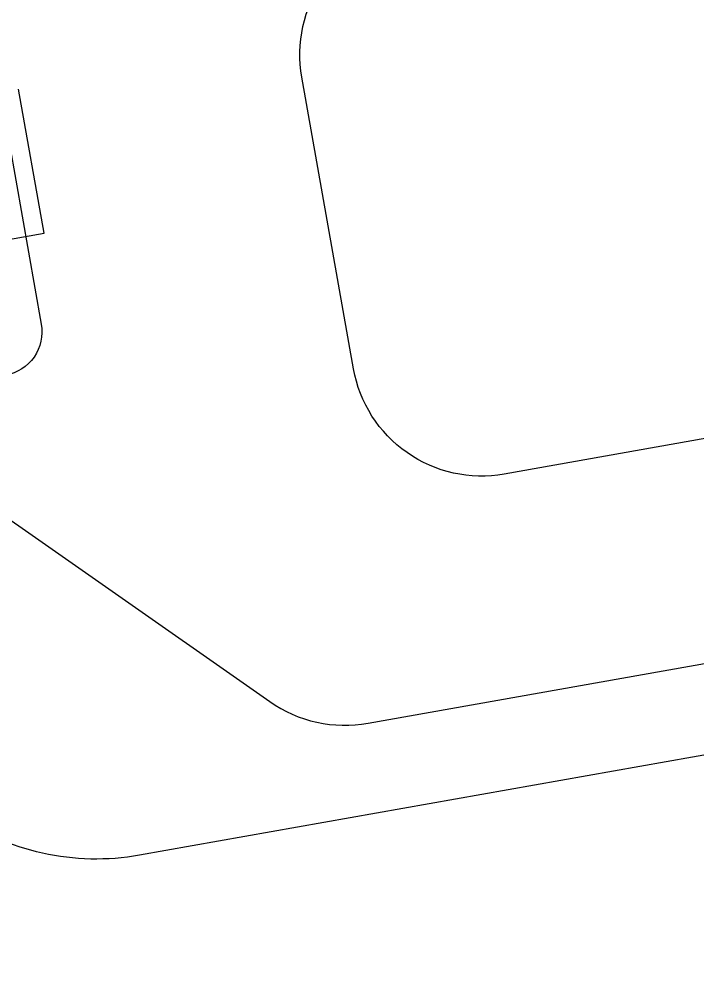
# Model space of a CAD drawing. Header units: millimetres. Extents: x -8428662 to 9409114, y 0 to 249028.
# Drawn here: x -196582.05 to -196579.226, y 105907.384 to 105911.398 of the extents above; entities that cross this region are included whole.
import ezdxf
from ezdxf import colors
from ezdxf.entities.mleader import LeaderData, LeaderLine
from ezdxf.math import Vec2, Vec3

# ---------------------------------------------------------------- set-up
doc = ezdxf.new("R2010")
doc.units = ezdxf.units.MM
doc.header["$MEASUREMENT"] = 0
doc.layers.get('0').update_dxf_attribs({"color": 250, "lineweight": 9})
for name, color, linetype, lineweight in [('_АР ТЕКСТ', 250, 'Continuous', 25), ('АР_Отметки', 250, 'Continuous', 15), ('АР_Размеры', 175, 'Continuous', 9), ('АР_Сущ Несущая стена', 216, 'Continuous', 30)]:
    doc.layers.add(name, color=color, linetype=linetype, lineweight=lineweight)
doc.styles.add('ISOCPEUR', font='isocpeur.ttf', dxfattribs={"width": 0.7})

# ---------------------------------------------------------------- blocks, each defined once
blk = doc.blocks.new('_DotSmall')
at = {"color": 0, "linetype": 'ByBlock', "const_width": 0.5}
blk.add_lwpolyline([(-0.0625, 0, 1), (0.0625, 0, 1)], format="xyb", close=True, dxfattribs=at)

msp = doc.modelspace()

# ---------------------------------------------------------------- linework, layer by layer
at = {"layer": 'АР_Размеры', "color": 5, "lineweight": 0, "ltscale": 100, "transparency": 33554687}
for points in [[(-196536.1531, 105919.7371), (-196575.7752, 105912.7146), (-196576.1703, 105912.1492), (-196576.0639, 105911.549), (-196575.1035, 105911.7192), (-196574.6992, 105909.4383, -0.414362), (-196574.9462, 105909.0849), (-196581.549, 105907.9147, -0.414326), (-196582.7504, 105908.7543)], [(-196536.1531, 105919.7371), (-196575.7752, 105912.7146), (-196576.1703, 105912.1492), (-196576.0639, 105911.549), (-196575.1035, 105911.7192), (-196574.6992, 105909.4383, -0.414362), (-196574.9462, 105909.0849), (-196581.549, 105907.9147, -0.414326), (-196582.7504, 105908.7543)], [(-196536.1531, 105919.7371), (-196575.7752, 105912.7146), (-196576.1703, 105912.1492), (-196576.0639, 105911.549), (-196575.1035, 105911.7192), (-196574.6992, 105909.4383, -0.414362), (-196574.9462, 105909.0849), (-196581.549, 105907.9147, -0.414326), (-196582.7504, 105908.7543)], [(-196536.1531, 105919.7371), (-196575.7752, 105912.7146), (-196576.1703, 105912.1492), (-196576.0639, 105911.549), (-196575.1035, 105911.7192), (-196574.6992, 105909.4383, -0.414362), (-196574.9462, 105909.0849), (-196581.549, 105907.9147, -0.414326), (-196582.7504, 105908.7543)], [(-196536.1531, 105919.7371), (-196575.7752, 105912.7146), (-196576.1703, 105912.1492), (-196576.0639, 105911.549), (-196575.1035, 105911.7192), (-196574.6992, 105909.4383, -0.414362), (-196574.9462, 105909.0849), (-196581.549, 105907.9147, -0.414326), (-196582.7504, 105908.7543)], [(-196536.1531, 105919.7371), (-196575.7752, 105912.7146), (-196576.1703, 105912.1492), (-196576.0639, 105911.549), (-196575.1035, 105911.7192), (-196574.6992, 105909.4383, -0.414362), (-196574.9462, 105909.0849), (-196581.549, 105907.9147, -0.414326), (-196582.7504, 105908.7543)], [(-196536.1531, 105919.7371), (-196575.7752, 105912.7146), (-196576.1703, 105912.1492), (-196576.0639, 105911.549), (-196575.1035, 105911.7192), (-196574.6992, 105909.4383, -0.414362), (-196574.9462, 105909.0849), (-196581.549, 105907.9147, -0.414326), (-196582.7504, 105908.7543)], [(-196536.1531, 105919.7371), (-196575.7752, 105912.7146), (-196576.1703, 105912.1492), (-196576.0639, 105911.549), (-196575.1035, 105911.7192), (-196574.6992, 105909.4383, -0.414362), (-196574.9462, 105909.0849), (-196581.549, 105907.9147, -0.414326), (-196582.7504, 105908.7543)], [(-196536.1531, 105919.7371), (-196575.7752, 105912.7146), (-196576.1703, 105912.1492), (-196576.0639, 105911.549), (-196575.1035, 105911.7192), (-196574.6992, 105909.4383, -0.414362), (-196574.9462, 105909.0849), (-196581.549, 105907.9147, -0.414326), (-196582.7504, 105908.7543)], [(-196536.1531, 105919.7371), (-196575.7752, 105912.7146), (-196576.1703, 105912.1492), (-196576.0639, 105911.549), (-196575.1035, 105911.7192), (-196574.6992, 105909.4383, -0.414362), (-196574.9462, 105909.0849), (-196581.549, 105907.9147, -0.414326), (-196582.7504, 105908.7543)], [(-196536.1531, 105919.7371), (-196575.7752, 105912.7146), (-196576.1703, 105912.1492), (-196576.0639, 105911.549), (-196575.1035, 105911.7192), (-196574.6992, 105909.4383, -0.414362), (-196574.9462, 105909.0849), (-196581.549, 105907.9147, -0.414326), (-196582.7504, 105908.7543)], [(-196536.1531, 105919.7371), (-196575.7752, 105912.7146), (-196576.1703, 105912.1492), (-196576.0639, 105911.549), (-196575.1035, 105911.7192), (-196574.6992, 105909.4383, -0.414362), (-196574.9462, 105909.0849), (-196581.549, 105907.9147, -0.414326), (-196582.7504, 105908.7543)], [(-196536.1531, 105919.7371), (-196575.7752, 105912.7146), (-196576.1703, 105912.1492), (-196576.0639, 105911.549), (-196575.1035, 105911.7192), (-196574.6992, 105909.4383, -0.414362), (-196574.9462, 105909.0849), (-196581.549, 105907.9147, -0.414326), (-196582.7504, 105908.7543)], [(-196536.1531, 105919.7371), (-196575.7752, 105912.7146), (-196576.1703, 105912.1492), (-196576.0639, 105911.549), (-196575.1035, 105911.7192), (-196574.6992, 105909.4383, -0.414362), (-196574.9462, 105909.0849), (-196581.549, 105907.9147, -0.414326), (-196582.7504, 105908.7543)], [(-196536.1531, 105919.7371), (-196575.7752, 105912.7146), (-196576.1703, 105912.1492), (-196576.0639, 105911.549), (-196575.1035, 105911.7192), (-196574.6992, 105909.4383, -0.414362), (-196574.9462, 105909.0849), (-196581.549, 105907.9147, -0.414326), (-196582.7504, 105908.7543)], [(-196536.1531, 105919.7371), (-196575.7752, 105912.7146), (-196576.1703, 105912.1492), (-196576.0639, 105911.549), (-196575.1035, 105911.7192), (-196574.6992, 105909.4383, -0.414362), (-196574.9462, 105909.0849), (-196581.549, 105907.9147, -0.414326), (-196582.7504, 105908.7543)], [(-196536.1531, 105919.7371), (-196575.7752, 105912.7146), (-196576.1703, 105912.1492), (-196576.0639, 105911.549), (-196575.1035, 105911.7192), (-196574.6992, 105909.4383, -0.414362), (-196574.9462, 105909.0849), (-196581.549, 105907.9147, -0.414326), (-196582.7504, 105908.7543)], [(-196536.1531, 105919.7371), (-196575.7752, 105912.7146), (-196576.1703, 105912.1492), (-196576.0639, 105911.549), (-196575.1035, 105911.7192), (-196574.6992, 105909.4383, -0.414362), (-196574.9462, 105909.0849), (-196581.549, 105907.9147, -0.414326), (-196582.7504, 105908.7543)], [(-196536.1531, 105919.7371), (-196575.7752, 105912.7146), (-196576.1703, 105912.1492), (-196576.0639, 105911.549), (-196575.1035, 105911.7192), (-196574.6992, 105909.4383, -0.414362), (-196574.9462, 105909.0849), (-196581.549, 105907.9147, -0.414326), (-196582.7504, 105908.7543)], [(-196536.1531, 105919.7371), (-196575.7752, 105912.7146), (-196576.1703, 105912.1492), (-196576.0639, 105911.549), (-196575.1035, 105911.7192), (-196574.6992, 105909.4383, -0.414362), (-196574.9462, 105909.0849), (-196581.549, 105907.9147, -0.414326), (-196582.7504, 105908.7543)], [(-196536.1531, 105919.7371), (-196575.7752, 105912.7146), (-196576.1703, 105912.1492), (-196576.0639, 105911.549), (-196575.1035, 105911.7192), (-196574.6992, 105909.4383, -0.414362), (-196574.9462, 105909.0849), (-196581.549, 105907.9147, -0.414326), (-196582.7504, 105908.7543)], [(-196536.1531, 105919.7371), (-196575.7752, 105912.7146), (-196576.1703, 105912.1492), (-196576.0639, 105911.549), (-196575.1035, 105911.7192), (-196574.6992, 105909.4383, -0.414362), (-196574.9462, 105909.0849), (-196581.549, 105907.9147, -0.414326), (-196582.7504, 105908.7543)], [(-196536.1531, 105919.7371), (-196575.7752, 105912.7146), (-196576.1703, 105912.1492), (-196576.0639, 105911.549), (-196575.1035, 105911.7192), (-196574.6992, 105909.4383, -0.414362), (-196574.9462, 105909.0849), (-196581.549, 105907.9147, -0.414326), (-196582.7504, 105908.7543)], [(-196536.1531, 105919.7371), (-196575.7752, 105912.7146), (-196576.1703, 105912.1492), (-196576.0639, 105911.549), (-196575.1035, 105911.7192), (-196574.6992, 105909.4383, -0.414362), (-196574.9462, 105909.0849), (-196581.549, 105907.9147, -0.414326), (-196582.7504, 105908.7543)], [(-196536.1531, 105919.7371), (-196575.7752, 105912.7146), (-196576.1703, 105912.1492), (-196576.0639, 105911.549), (-196575.1035, 105911.7192), (-196574.6992, 105909.4383, -0.414362), (-196574.9462, 105909.0849), (-196581.549, 105907.9147, -0.414326), (-196582.7504, 105908.7543)], [(-196536.1531, 105919.7371), (-196575.7752, 105912.7146), (-196576.1703, 105912.1492), (-196576.0639, 105911.549), (-196575.1035, 105911.7192), (-196574.6992, 105909.4383, -0.414362), (-196574.9462, 105909.0849), (-196581.549, 105907.9147, -0.414326), (-196582.7504, 105908.7543)], [(-196536.1531, 105919.7371), (-196575.7752, 105912.7146), (-196576.1703, 105912.1492), (-196576.0639, 105911.549), (-196575.1035, 105911.7192), (-196574.6992, 105909.4383, -0.414362), (-196574.9462, 105909.0849), (-196581.549, 105907.9147, -0.414326), (-196582.7504, 105908.7543)], [(-196536.1531, 105919.7371), (-196575.7752, 105912.7146), (-196576.1703, 105912.1492), (-196576.0639, 105911.549), (-196575.1035, 105911.7192), (-196574.6992, 105909.4383, -0.414362), (-196574.9462, 105909.0849), (-196581.549, 105907.9147, -0.414326), (-196582.7504, 105908.7543)], [(-196536.1531, 105919.7371), (-196575.7752, 105912.7146), (-196576.1703, 105912.1492), (-196576.0639, 105911.549), (-196575.1035, 105911.7192), (-196574.6992, 105909.4383, -0.414362), (-196574.9462, 105909.0849), (-196581.549, 105907.9147, -0.414326), (-196582.7504, 105908.7543)], [(-196536.1531, 105919.7371), (-196575.7752, 105912.7146), (-196576.1703, 105912.1492), (-196576.0639, 105911.549), (-196575.1035, 105911.7192), (-196574.6992, 105909.4383, -0.414362), (-196574.9462, 105909.0849), (-196581.549, 105907.9147, -0.414326), (-196582.7504, 105908.7543)], [(-196536.1531, 105919.7371), (-196575.7752, 105912.7146), (-196576.1703, 105912.1492), (-196576.0639, 105911.549), (-196575.1035, 105911.7192), (-196574.6992, 105909.4383, -0.414362), (-196574.9462, 105909.0849), (-196581.549, 105907.9147, -0.414326), (-196582.7504, 105908.7543)], [(-196536.1531, 105919.7371), (-196575.7752, 105912.7146), (-196576.1703, 105912.1492), (-196576.0639, 105911.549), (-196575.1035, 105911.7192), (-196574.6992, 105909.4383, -0.414362), (-196574.9462, 105909.0849), (-196581.549, 105907.9147, -0.414326), (-196582.7504, 105908.7543)], [(-196536.1531, 105919.7371), (-196575.7752, 105912.7146), (-196576.1703, 105912.1492), (-196576.0639, 105911.549), (-196575.1035, 105911.7192), (-196574.6992, 105909.4383, -0.414362), (-196574.9462, 105909.0849), (-196581.549, 105907.9147, -0.414326), (-196582.7504, 105908.7543)], [(-196536.1531, 105919.7371), (-196575.7752, 105912.7146), (-196576.1703, 105912.1492), (-196576.0639, 105911.549), (-196575.1035, 105911.7192), (-196574.6992, 105909.4383, -0.414362), (-196574.9462, 105909.0849), (-196581.549, 105907.9147, -0.414326), (-196582.7504, 105908.7543)], [(-196536.1531, 105919.7371), (-196575.7752, 105912.7146), (-196576.1703, 105912.1492), (-196576.0639, 105911.549), (-196575.1035, 105911.7192), (-196574.6992, 105909.4383, -0.414362), (-196574.9462, 105909.0849), (-196581.549, 105907.9147, -0.414326), (-196582.7504, 105908.7543)], [(-196536.1531, 105919.7371), (-196575.7752, 105912.7146), (-196576.1703, 105912.1492), (-196576.0639, 105911.549), (-196575.1035, 105911.7192), (-196574.6992, 105909.4383, -0.414362), (-196574.9462, 105909.0849), (-196581.549, 105907.9147, -0.414326), (-196582.7504, 105908.7543)], [(-196536.1531, 105919.7371), (-196575.7752, 105912.7146), (-196576.1703, 105912.1492), (-196576.0639, 105911.549), (-196575.1035, 105911.7192), (-196574.6992, 105909.4383, -0.414362), (-196574.9462, 105909.0849), (-196581.549, 105907.9147, -0.414326), (-196582.7504, 105908.7543)], [(-196582.4195, 105909.5427), (-196581.0063, 105908.555, 0.198883), (-196580.5963, 105908.4644), (-196576.5146, 105909.1879, 0.198883), (-196576.1606, 105909.4138), (-196575.1729, 105910.8271, 0.668339), (-196575.3547, 105911.1119), (-196575.5948, 105911.0694, -0.4144), (-196575.8068, 105911.2176), (-196576.0196, 105912.4181, -0.710202), (-196575.3168, 105912.8123, 0.228696), (-196574.9597, 105912.7118), (-196565.7862, 105914.3377, 0.414362), (-196565.5393, 105914.691)], [(-196582.4195, 105909.5427), (-196581.0063, 105908.555, 0.198883), (-196580.5963, 105908.4644), (-196576.5146, 105909.1879, 0.198883), (-196576.1606, 105909.4138), (-196575.1729, 105910.8271, 0.668339), (-196575.3547, 105911.1119), (-196575.5948, 105911.0694, -0.4144), (-196575.8068, 105911.2176), (-196576.0196, 105912.4181, -0.710202), (-196575.3168, 105912.8123, 0.228696), (-196574.9597, 105912.7118), (-196565.7862, 105914.3377, 0.414362), (-196565.5393, 105914.691)], [(-196582.4195, 105909.5427), (-196581.0063, 105908.555, 0.198883), (-196580.5963, 105908.4644), (-196576.5146, 105909.1879, 0.198883), (-196576.1606, 105909.4138), (-196575.1729, 105910.8271, 0.668339), (-196575.3547, 105911.1119), (-196575.5948, 105911.0694, -0.4144), (-196575.8068, 105911.2176), (-196576.0196, 105912.4181, -0.710202), (-196575.3168, 105912.8123, 0.228696), (-196574.9597, 105912.7118), (-196565.7862, 105914.3377, 0.414362), (-196565.5393, 105914.691)], [(-196582.4195, 105909.5427), (-196581.0063, 105908.555, 0.198883), (-196580.5963, 105908.4644), (-196576.5146, 105909.1879, 0.198883), (-196576.1606, 105909.4138), (-196575.1729, 105910.8271, 0.668339), (-196575.3547, 105911.1119), (-196575.5948, 105911.0694, -0.4144), (-196575.8068, 105911.2176), (-196576.0196, 105912.4181, -0.710202), (-196575.3168, 105912.8123, 0.228696), (-196574.9597, 105912.7118), (-196565.7862, 105914.3377, 0.414362), (-196565.5393, 105914.691)], [(-196582.4195, 105909.5427), (-196581.0063, 105908.555, 0.198883), (-196580.5963, 105908.4644), (-196576.5146, 105909.1879, 0.198883), (-196576.1606, 105909.4138), (-196575.1729, 105910.8271, 0.668339), (-196575.3547, 105911.1119), (-196575.5948, 105911.0694, -0.4144), (-196575.8068, 105911.2176), (-196576.0196, 105912.4181, -0.710202), (-196575.3168, 105912.8123, 0.228696), (-196574.9597, 105912.7118), (-196565.7862, 105914.3377, 0.414362), (-196565.5393, 105914.691)], [(-196582.4195, 105909.5427), (-196581.0063, 105908.555, 0.198883), (-196580.5963, 105908.4644), (-196576.5146, 105909.1879, 0.198883), (-196576.1606, 105909.4138), (-196575.1729, 105910.8271, 0.668339), (-196575.3547, 105911.1119), (-196575.5948, 105911.0694, -0.4144), (-196575.8068, 105911.2176), (-196576.0196, 105912.4181, -0.710202), (-196575.3168, 105912.8123, 0.228696), (-196574.9597, 105912.7118), (-196565.7862, 105914.3377, 0.414362), (-196565.5393, 105914.691)], [(-196582.4195, 105909.5427), (-196581.0063, 105908.555, 0.198883), (-196580.5963, 105908.4644), (-196576.5146, 105909.1879, 0.198883), (-196576.1606, 105909.4138), (-196575.1729, 105910.8271, 0.668339), (-196575.3547, 105911.1119), (-196575.5948, 105911.0694, -0.4144), (-196575.8068, 105911.2176), (-196576.0196, 105912.4181, -0.710202), (-196575.3168, 105912.8123, 0.228696), (-196574.9597, 105912.7118), (-196565.7862, 105914.3377, 0.414362), (-196565.5393, 105914.691)], [(-196582.4195, 105909.5427), (-196581.0063, 105908.555, 0.198883), (-196580.5963, 105908.4644), (-196576.5146, 105909.1879, 0.198883), (-196576.1606, 105909.4138), (-196575.1729, 105910.8271, 0.668339), (-196575.3547, 105911.1119), (-196575.5948, 105911.0694, -0.4144), (-196575.8068, 105911.2176), (-196576.0196, 105912.4181, -0.710202), (-196575.3168, 105912.8123, 0.228696), (-196574.9597, 105912.7118), (-196565.7862, 105914.3377, 0.414362), (-196565.5393, 105914.691)], [(-196582.4195, 105909.5427), (-196581.0063, 105908.555, 0.198883), (-196580.5963, 105908.4644), (-196576.5146, 105909.1879, 0.198883), (-196576.1606, 105909.4138), (-196575.1729, 105910.8271, 0.668339), (-196575.3547, 105911.1119), (-196575.5948, 105911.0694, -0.4144), (-196575.8068, 105911.2176), (-196576.0196, 105912.4181, -0.710202), (-196575.3168, 105912.8123, 0.228696), (-196574.9597, 105912.7118), (-196565.7862, 105914.3377, 0.414362), (-196565.5393, 105914.691)], [(-196582.4195, 105909.5427), (-196581.0063, 105908.555, 0.198883), (-196580.5963, 105908.4644), (-196576.5146, 105909.1879, 0.198883), (-196576.1606, 105909.4138), (-196575.1729, 105910.8271, 0.668339), (-196575.3547, 105911.1119), (-196575.5948, 105911.0694, -0.4144), (-196575.8068, 105911.2176), (-196576.0196, 105912.4181, -0.710202), (-196575.3168, 105912.8123, 0.228696), (-196574.9597, 105912.7118), (-196565.7862, 105914.3377, 0.414362), (-196565.5393, 105914.691)], [(-196582.4195, 105909.5427), (-196581.0063, 105908.555, 0.198883), (-196580.5963, 105908.4644), (-196576.5146, 105909.1879, 0.198883), (-196576.1606, 105909.4138), (-196575.1729, 105910.8271, 0.668339), (-196575.3547, 105911.1119), (-196575.5948, 105911.0694, -0.4144), (-196575.8068, 105911.2176), (-196576.0196, 105912.4181, -0.710202), (-196575.3168, 105912.8123, 0.228696), (-196574.9597, 105912.7118), (-196565.7862, 105914.3377, 0.414362), (-196565.5393, 105914.691)], [(-196582.4195, 105909.5427), (-196581.0063, 105908.555, 0.198883), (-196580.5963, 105908.4644), (-196576.5146, 105909.1879, 0.198883), (-196576.1606, 105909.4138), (-196575.1729, 105910.8271, 0.668339), (-196575.3547, 105911.1119), (-196575.5948, 105911.0694, -0.4144), (-196575.8068, 105911.2176), (-196576.0196, 105912.4181, -0.710202), (-196575.3168, 105912.8123, 0.228696), (-196574.9597, 105912.7118), (-196565.7862, 105914.3377, 0.414362), (-196565.5393, 105914.691)], [(-196582.4195, 105909.5427), (-196581.0063, 105908.555, 0.198883), (-196580.5963, 105908.4644), (-196576.5146, 105909.1879, 0.198883), (-196576.1606, 105909.4138), (-196575.1729, 105910.8271, 0.668339), (-196575.3547, 105911.1119), (-196575.5948, 105911.0694, -0.4144), (-196575.8068, 105911.2176), (-196576.0196, 105912.4181, -0.710202), (-196575.3168, 105912.8123, 0.228696), (-196574.9597, 105912.7118), (-196565.7862, 105914.3377, 0.414362), (-196565.5393, 105914.691)], [(-196582.4195, 105909.5427), (-196581.0063, 105908.555, 0.198883), (-196580.5963, 105908.4644), (-196576.5146, 105909.1879, 0.198883), (-196576.1606, 105909.4138), (-196575.1729, 105910.8271, 0.668339), (-196575.3547, 105911.1119), (-196575.5948, 105911.0694, -0.4144), (-196575.8068, 105911.2176), (-196576.0196, 105912.4181, -0.710202), (-196575.3168, 105912.8123, 0.228696), (-196574.9597, 105912.7118), (-196565.7862, 105914.3377, 0.414362), (-196565.5393, 105914.691)], [(-196582.4195, 105909.5427), (-196581.0063, 105908.555, 0.198883), (-196580.5963, 105908.4644), (-196576.5146, 105909.1879, 0.198883), (-196576.1606, 105909.4138), (-196575.1729, 105910.8271, 0.668339), (-196575.3547, 105911.1119), (-196575.5948, 105911.0694, -0.4144), (-196575.8068, 105911.2176), (-196576.0196, 105912.4181, -0.710202), (-196575.3168, 105912.8123, 0.228696), (-196574.9597, 105912.7118), (-196565.7862, 105914.3377, 0.414362), (-196565.5393, 105914.691)], [(-196582.4195, 105909.5427), (-196581.0063, 105908.555, 0.198883), (-196580.5963, 105908.4644), (-196576.5146, 105909.1879, 0.198883), (-196576.1606, 105909.4138), (-196575.1729, 105910.8271, 0.668339), (-196575.3547, 105911.1119), (-196575.5948, 105911.0694, -0.4144), (-196575.8068, 105911.2176), (-196576.0196, 105912.4181, -0.710202), (-196575.3168, 105912.8123, 0.228696), (-196574.9597, 105912.7118), (-196565.7862, 105914.3377, 0.414362), (-196565.5393, 105914.691)], [(-196582.4195, 105909.5427), (-196581.0063, 105908.555, 0.198883), (-196580.5963, 105908.4644), (-196576.5146, 105909.1879, 0.198883), (-196576.1606, 105909.4138), (-196575.1729, 105910.8271, 0.668339), (-196575.3547, 105911.1119), (-196575.5948, 105911.0694, -0.4144), (-196575.8068, 105911.2176), (-196576.0196, 105912.4181, -0.710202), (-196575.3168, 105912.8123, 0.228696), (-196574.9597, 105912.7118), (-196565.7862, 105914.3377, 0.414362), (-196565.5393, 105914.691)], [(-196582.4195, 105909.5427), (-196581.0063, 105908.555, 0.198883), (-196580.5963, 105908.4644), (-196576.5146, 105909.1879, 0.198883), (-196576.1606, 105909.4138), (-196575.1729, 105910.8271, 0.668339), (-196575.3547, 105911.1119), (-196575.5948, 105911.0694, -0.4144), (-196575.8068, 105911.2176), (-196576.0196, 105912.4181, -0.710202), (-196575.3168, 105912.8123, 0.228696), (-196574.9597, 105912.7118), (-196565.7862, 105914.3377, 0.414362), (-196565.5393, 105914.691)], [(-196582.4195, 105909.5427), (-196581.0063, 105908.555, 0.198883), (-196580.5963, 105908.4644), (-196576.5146, 105909.1879, 0.198883), (-196576.1606, 105909.4138), (-196575.1729, 105910.8271, 0.668339), (-196575.3547, 105911.1119), (-196575.5948, 105911.0694, -0.4144), (-196575.8068, 105911.2176), (-196576.0196, 105912.4181, -0.710202), (-196575.3168, 105912.8123, 0.228696), (-196574.9597, 105912.7118), (-196565.7862, 105914.3377, 0.414362), (-196565.5393, 105914.691)], [(-196582.4195, 105909.5427), (-196581.0063, 105908.555, 0.198883), (-196580.5963, 105908.4644), (-196576.5146, 105909.1879, 0.198883), (-196576.1606, 105909.4138), (-196575.1729, 105910.8271, 0.668339), (-196575.3547, 105911.1119), (-196575.5948, 105911.0694, -0.4144), (-196575.8068, 105911.2176), (-196576.0196, 105912.4181, -0.710202), (-196575.3168, 105912.8123, 0.228696), (-196574.9597, 105912.7118), (-196565.7862, 105914.3377, 0.414362), (-196565.5393, 105914.691)], [(-196582.4195, 105909.5427), (-196581.0063, 105908.555, 0.198883), (-196580.5963, 105908.4644), (-196576.5146, 105909.1879, 0.198883), (-196576.1606, 105909.4138), (-196575.1729, 105910.8271, 0.668339), (-196575.3547, 105911.1119), (-196575.5948, 105911.0694, -0.4144), (-196575.8068, 105911.2176), (-196576.0196, 105912.4181, -0.710202), (-196575.3168, 105912.8123, 0.228696), (-196574.9597, 105912.7118), (-196565.7862, 105914.3377, 0.414362), (-196565.5393, 105914.691)], [(-196582.4195, 105909.5427), (-196581.0063, 105908.555, 0.198883), (-196580.5963, 105908.4644), (-196576.5146, 105909.1879, 0.198883), (-196576.1606, 105909.4138), (-196575.1729, 105910.8271, 0.668339), (-196575.3547, 105911.1119), (-196575.5948, 105911.0694, -0.4144), (-196575.8068, 105911.2176), (-196576.0196, 105912.4181, -0.710202), (-196575.3168, 105912.8123, 0.228696), (-196574.9597, 105912.7118), (-196565.7862, 105914.3377, 0.414362), (-196565.5393, 105914.691)], [(-196582.4195, 105909.5427), (-196581.0063, 105908.555, 0.198883), (-196580.5963, 105908.4644), (-196576.5146, 105909.1879, 0.198883), (-196576.1606, 105909.4138), (-196575.1729, 105910.8271, 0.668339), (-196575.3547, 105911.1119), (-196575.5948, 105911.0694, -0.4144), (-196575.8068, 105911.2176), (-196576.0196, 105912.4181, -0.710202), (-196575.3168, 105912.8123, 0.228696), (-196574.9597, 105912.7118), (-196565.7862, 105914.3377, 0.414362), (-196565.5393, 105914.691)], [(-196582.4195, 105909.5427), (-196581.0063, 105908.555, 0.198883), (-196580.5963, 105908.4644), (-196576.5146, 105909.1879, 0.198883), (-196576.1606, 105909.4138), (-196575.1729, 105910.8271, 0.668339), (-196575.3547, 105911.1119), (-196575.5948, 105911.0694, -0.4144), (-196575.8068, 105911.2176), (-196576.0196, 105912.4181, -0.710202), (-196575.3168, 105912.8123, 0.228696), (-196574.9597, 105912.7118), (-196565.7862, 105914.3377, 0.414362), (-196565.5393, 105914.691)], [(-196582.4195, 105909.5427), (-196581.0063, 105908.555, 0.198883), (-196580.5963, 105908.4644), (-196576.5146, 105909.1879, 0.198883), (-196576.1606, 105909.4138), (-196575.1729, 105910.8271, 0.668339), (-196575.3547, 105911.1119), (-196575.5948, 105911.0694, -0.4144), (-196575.8068, 105911.2176), (-196576.0196, 105912.4181, -0.710202), (-196575.3168, 105912.8123, 0.228696), (-196574.9597, 105912.7118), (-196565.7862, 105914.3377, 0.414362), (-196565.5393, 105914.691)], [(-196582.4195, 105909.5427), (-196581.0063, 105908.555, 0.198883), (-196580.5963, 105908.4644), (-196576.5146, 105909.1879, 0.198883), (-196576.1606, 105909.4138), (-196575.1729, 105910.8271, 0.668339), (-196575.3547, 105911.1119), (-196575.5948, 105911.0694, -0.4144), (-196575.8068, 105911.2176), (-196576.0196, 105912.4181, -0.710202), (-196575.3168, 105912.8123, 0.228696), (-196574.9597, 105912.7118), (-196565.7862, 105914.3377, 0.414362), (-196565.5393, 105914.691)], [(-196582.4195, 105909.5427), (-196581.0063, 105908.555, 0.198883), (-196580.5963, 105908.4644), (-196576.5146, 105909.1879, 0.198883), (-196576.1606, 105909.4138), (-196575.1729, 105910.8271, 0.668339), (-196575.3547, 105911.1119), (-196575.5948, 105911.0694, -0.4144), (-196575.8068, 105911.2176), (-196576.0196, 105912.4181, -0.710202), (-196575.3168, 105912.8123, 0.228696), (-196574.9597, 105912.7118), (-196565.7862, 105914.3377, 0.414362), (-196565.5393, 105914.691)], [(-196582.4195, 105909.5427), (-196581.0063, 105908.555, 0.198883), (-196580.5963, 105908.4644), (-196576.5146, 105909.1879, 0.198883), (-196576.1606, 105909.4138), (-196575.1729, 105910.8271, 0.668339), (-196575.3547, 105911.1119), (-196575.5948, 105911.0694, -0.4144), (-196575.8068, 105911.2176), (-196576.0196, 105912.4181, -0.710202), (-196575.3168, 105912.8123, 0.228696), (-196574.9597, 105912.7118), (-196565.7862, 105914.3377, 0.414362), (-196565.5393, 105914.691)], [(-196582.4195, 105909.5427), (-196581.0063, 105908.555, 0.198883), (-196580.5963, 105908.4644), (-196576.5146, 105909.1879, 0.198883), (-196576.1606, 105909.4138), (-196575.1729, 105910.8271, 0.668339), (-196575.3547, 105911.1119), (-196575.5948, 105911.0694, -0.4144), (-196575.8068, 105911.2176), (-196576.0196, 105912.4181, -0.710202), (-196575.3168, 105912.8123, 0.228696), (-196574.9597, 105912.7118), (-196565.7862, 105914.3377, 0.414362), (-196565.5393, 105914.691)], [(-196582.4195, 105909.5427), (-196581.0063, 105908.555, 0.198883), (-196580.5963, 105908.4644), (-196576.5146, 105909.1879, 0.198883), (-196576.1606, 105909.4138), (-196575.1729, 105910.8271, 0.668339), (-196575.3547, 105911.1119), (-196575.5948, 105911.0694, -0.4144), (-196575.8068, 105911.2176), (-196576.0196, 105912.4181, -0.710202), (-196575.3168, 105912.8123, 0.228696), (-196574.9597, 105912.7118), (-196565.7862, 105914.3377, 0.414362), (-196565.5393, 105914.691)], [(-196582.4195, 105909.5427), (-196581.0063, 105908.555, 0.198883), (-196580.5963, 105908.4644), (-196576.5146, 105909.1879, 0.198883), (-196576.1606, 105909.4138), (-196575.1729, 105910.8271, 0.668339), (-196575.3547, 105911.1119), (-196575.5948, 105911.0694, -0.4144), (-196575.8068, 105911.2176), (-196576.0196, 105912.4181, -0.710202), (-196575.3168, 105912.8123, 0.228696), (-196574.9597, 105912.7118), (-196565.7862, 105914.3377, 0.414362), (-196565.5393, 105914.691)], [(-196582.4195, 105909.5427), (-196581.0063, 105908.555, 0.198883), (-196580.5963, 105908.4644), (-196576.5146, 105909.1879, 0.198883), (-196576.1606, 105909.4138), (-196575.1729, 105910.8271, 0.668339), (-196575.3547, 105911.1119), (-196575.5948, 105911.0694, -0.4144), (-196575.8068, 105911.2176), (-196576.0196, 105912.4181, -0.710202), (-196575.3168, 105912.8123, 0.228696), (-196574.9597, 105912.7118), (-196565.7862, 105914.3377, 0.414362), (-196565.5393, 105914.691)], [(-196582.4195, 105909.5427), (-196581.0063, 105908.555, 0.198883), (-196580.5963, 105908.4644), (-196576.5146, 105909.1879, 0.198883), (-196576.1606, 105909.4138), (-196575.1729, 105910.8271, 0.668339), (-196575.3547, 105911.1119), (-196575.5948, 105911.0694, -0.4144), (-196575.8068, 105911.2176), (-196576.0196, 105912.4181, -0.710202), (-196575.3168, 105912.8123, 0.228696), (-196574.9597, 105912.7118), (-196565.7862, 105914.3377, 0.414362), (-196565.5393, 105914.691)], [(-196582.4195, 105909.5427), (-196581.0063, 105908.555, 0.198883), (-196580.5963, 105908.4644), (-196576.5146, 105909.1879, 0.198883), (-196576.1606, 105909.4138), (-196575.1729, 105910.8271, 0.668339), (-196575.3547, 105911.1119), (-196575.5948, 105911.0694, -0.4144), (-196575.8068, 105911.2176), (-196576.0196, 105912.4181, -0.710202), (-196575.3168, 105912.8123, 0.228696), (-196574.9597, 105912.7118), (-196565.7862, 105914.3377, 0.414362), (-196565.5393, 105914.691)], [(-196582.4195, 105909.5427), (-196581.0063, 105908.555, 0.198883), (-196580.5963, 105908.4644), (-196576.5146, 105909.1879, 0.198883), (-196576.1606, 105909.4138), (-196575.1729, 105910.8271, 0.668339), (-196575.3547, 105911.1119), (-196575.5948, 105911.0694, -0.4144), (-196575.8068, 105911.2176), (-196576.0196, 105912.4181, -0.710202), (-196575.3168, 105912.8123, 0.228696), (-196574.9597, 105912.7118), (-196565.7862, 105914.3377, 0.414362), (-196565.5393, 105914.691)], [(-196582.4195, 105909.5427), (-196581.0063, 105908.555, 0.198883), (-196580.5963, 105908.4644), (-196576.5146, 105909.1879, 0.198883), (-196576.1606, 105909.4138), (-196575.1729, 105910.8271, 0.668339), (-196575.3547, 105911.1119), (-196575.5948, 105911.0694, -0.4144), (-196575.8068, 105911.2176), (-196576.0196, 105912.4181, -0.710202), (-196575.3168, 105912.8123, 0.228696), (-196574.9597, 105912.7118), (-196565.7862, 105914.3377, 0.414362), (-196565.5393, 105914.691)], [(-196582.4195, 105909.5427), (-196581.0063, 105908.555, 0.198883), (-196580.5963, 105908.4644), (-196576.5146, 105909.1879, 0.198883), (-196576.1606, 105909.4138), (-196575.1729, 105910.8271, 0.668339), (-196575.3547, 105911.1119), (-196575.5948, 105911.0694, -0.4144), (-196575.8068, 105911.2176), (-196576.0196, 105912.4181, -0.710202), (-196575.3168, 105912.8123, 0.228696), (-196574.9597, 105912.7118), (-196565.7862, 105914.3377, 0.414362), (-196565.5393, 105914.691)], [(-196582.1712, 105911.3278), (-196581.9585, 105910.1273, -0.4144), (-196582.1066, 105909.9153)], [(-196582.1712, 105911.3278), (-196581.9585, 105910.1273, -0.4144), (-196582.1066, 105909.9153)], [(-196582.1712, 105911.3278), (-196581.9585, 105910.1273, -0.4144), (-196582.1066, 105909.9153)], [(-196582.1712, 105911.3278), (-196581.9585, 105910.1273, -0.4144), (-196582.1066, 105909.9153)], [(-196582.1712, 105911.3278), (-196581.9585, 105910.1273, -0.4144), (-196582.1066, 105909.9153)], [(-196582.1712, 105911.3278), (-196581.9585, 105910.1273, -0.4144), (-196582.1066, 105909.9153)], [(-196582.1712, 105911.3278), (-196581.9585, 105910.1273, -0.4144), (-196582.1066, 105909.9153)], [(-196582.1712, 105911.3278), (-196581.9585, 105910.1273, -0.4144), (-196582.1066, 105909.9153)], [(-196582.1712, 105911.3278), (-196581.9585, 105910.1273, -0.4144), (-196582.1066, 105909.9153)], [(-196582.1712, 105911.3278), (-196581.9585, 105910.1273, -0.4144), (-196582.1066, 105909.9153)], [(-196582.1712, 105911.3278), (-196581.9585, 105910.1273, -0.4144), (-196582.1066, 105909.9153)], [(-196582.1712, 105911.3278), (-196581.9585, 105910.1273, -0.4144), (-196582.1066, 105909.9153)], [(-196582.1712, 105911.3278), (-196581.9585, 105910.1273, -0.4144), (-196582.1066, 105909.9153)], [(-196582.1712, 105911.3278), (-196581.9585, 105910.1273, -0.4144), (-196582.1066, 105909.9153)], [(-196582.1712, 105911.3278), (-196581.9585, 105910.1273, -0.4144), (-196582.1066, 105909.9153)], [(-196582.1712, 105911.3278), (-196581.9585, 105910.1273, -0.4144), (-196582.1066, 105909.9153)], [(-196582.1712, 105911.3278), (-196581.9585, 105910.1273, -0.4144), (-196582.1066, 105909.9153)], [(-196582.1712, 105911.3278), (-196581.9585, 105910.1273, -0.4144), (-196582.1066, 105909.9153)], [(-196582.1712, 105911.3278), (-196581.9585, 105910.1273, -0.4144), (-196582.1066, 105909.9153)], [(-196582.1712, 105911.3278), (-196581.9585, 105910.1273, -0.4144), (-196582.1066, 105909.9153)], [(-196582.1712, 105911.3278), (-196581.9585, 105910.1273, -0.4144), (-196582.1066, 105909.9153)], [(-196582.1712, 105911.3278), (-196581.9585, 105910.1273, -0.4144), (-196582.1066, 105909.9153)], [(-196582.1712, 105911.3278), (-196581.9585, 105910.1273, -0.4144), (-196582.1066, 105909.9153)], [(-196582.1712, 105911.3278), (-196581.9585, 105910.1273, -0.4144), (-196582.1066, 105909.9153)], [(-196582.1712, 105911.3278), (-196581.9585, 105910.1273, -0.4144), (-196582.1066, 105909.9153)], [(-196582.1712, 105911.3278), (-196581.9585, 105910.1273, -0.4144), (-196582.1066, 105909.9153)], [(-196582.1712, 105911.3278), (-196581.9585, 105910.1273, -0.4144), (-196582.1066, 105909.9153)], [(-196582.1712, 105911.3278), (-196581.9585, 105910.1273, -0.4144), (-196582.1066, 105909.9153)], [(-196582.1712, 105911.3278), (-196581.9585, 105910.1273, -0.4144), (-196582.1066, 105909.9153)], [(-196582.1712, 105911.3278), (-196581.9585, 105910.1273, -0.4144), (-196582.1066, 105909.9153)], [(-196582.1712, 105911.3278), (-196581.9585, 105910.1273, -0.4144), (-196582.1066, 105909.9153)], [(-196582.1712, 105911.3278), (-196581.9585, 105910.1273, -0.4144), (-196582.1066, 105909.9153)], [(-196582.1712, 105911.3278), (-196581.9585, 105910.1273, -0.4144), (-196582.1066, 105909.9153)], [(-196582.1712, 105911.3278), (-196581.9585, 105910.1273, -0.4144), (-196582.1066, 105909.9153)], [(-196582.1712, 105911.3278), (-196581.9585, 105910.1273, -0.4144), (-196582.1066, 105909.9153)], [(-196582.1712, 105911.3278), (-196581.9585, 105910.1273, -0.4144), (-196582.1066, 105909.9153)], [(-196582.1712, 105911.3278), (-196581.9585, 105910.1273, -0.4144), (-196582.1066, 105909.9153)], [(-196582.1712, 105911.3278), (-196581.9585, 105910.1273, -0.4144), (-196582.1066, 105909.9153)]]:
    msp.add_lwpolyline(points, format="xyb", dxfattribs=at)
at = {"layer": 'АР_Размеры', "color": 5}
msp.add_lwpolyline([(-196580.4333, 105911.7839), (-196577.8981, 105912.2333, -0.414214), (-196577.2704, 105911.7946), (-196577.0551, 105910.5799, -0.414214), (-196577.4938, 105909.9522), (-196580.029, 105909.5029, -0.414214), (-196580.6567, 105909.9416), (-196580.872, 105911.1563, -0.414214)], format="xyb", close=True, dxfattribs=at)
msp.add_lwpolyline([(-196580.4333, 105911.7839), (-196577.8981, 105912.2333, -0.414214), (-196577.2704, 105911.7946), (-196577.0551, 105910.5799, -0.414214), (-196577.4938, 105909.9522), (-196580.029, 105909.5029, -0.414214), (-196580.6567, 105909.9416), (-196580.872, 105911.1563, -0.414214)], format="xyb", close=True, dxfattribs=at)
msp.add_lwpolyline([(-196580.4333, 105911.7839), (-196577.8981, 105912.2333, -0.414214), (-196577.2704, 105911.7946), (-196577.0551, 105910.5799, -0.414214), (-196577.4938, 105909.9522), (-196580.029, 105909.5029, -0.414214), (-196580.6567, 105909.9416), (-196580.872, 105911.1563, -0.414214)], format="xyb", close=True, dxfattribs=at)
msp.add_lwpolyline([(-196580.4333, 105911.7839), (-196577.8981, 105912.2333, -0.414214), (-196577.2704, 105911.7946), (-196577.0551, 105910.5799, -0.414214), (-196577.4938, 105909.9522), (-196580.029, 105909.5029, -0.414214), (-196580.6567, 105909.9416), (-196580.872, 105911.1563, -0.414214)], format="xyb", close=True, dxfattribs=at)
msp.add_lwpolyline([(-196580.4333, 105911.7839), (-196577.8981, 105912.2333, -0.414214), (-196577.2704, 105911.7946), (-196577.0551, 105910.5799, -0.414214), (-196577.4938, 105909.9522), (-196580.029, 105909.5029, -0.414214), (-196580.6567, 105909.9416), (-196580.872, 105911.1563, -0.414214)], format="xyb", close=True, dxfattribs=at)
msp.add_lwpolyline([(-196580.4333, 105911.7839), (-196577.8981, 105912.2333, -0.414214), (-196577.2704, 105911.7946), (-196577.0551, 105910.5799, -0.414214), (-196577.4938, 105909.9522), (-196580.029, 105909.5029, -0.414214), (-196580.6567, 105909.9416), (-196580.872, 105911.1563, -0.414214)], format="xyb", close=True, dxfattribs=at)
msp.add_lwpolyline([(-196580.4333, 105911.7839), (-196577.8981, 105912.2333, -0.414214), (-196577.2704, 105911.7946), (-196577.0551, 105910.5799, -0.414214), (-196577.4938, 105909.9522), (-196580.029, 105909.5029, -0.414214), (-196580.6567, 105909.9416), (-196580.872, 105911.1563, -0.414214)], format="xyb", close=True, dxfattribs=at)
msp.add_lwpolyline([(-196580.4333, 105911.7839), (-196577.8981, 105912.2333, -0.414214), (-196577.2704, 105911.7946), (-196577.0551, 105910.5799, -0.414214), (-196577.4938, 105909.9522), (-196580.029, 105909.5029, -0.414214), (-196580.6567, 105909.9416), (-196580.872, 105911.1563, -0.414214)], format="xyb", close=True, dxfattribs=at)
msp.add_lwpolyline([(-196580.4333, 105911.7839), (-196577.8981, 105912.2333, -0.414214), (-196577.2704, 105911.7946), (-196577.0551, 105910.5799, -0.414214), (-196577.4938, 105909.9522), (-196580.029, 105909.5029, -0.414214), (-196580.6567, 105909.9416), (-196580.872, 105911.1563, -0.414214)], format="xyb", close=True, dxfattribs=at)
msp.add_lwpolyline([(-196580.4333, 105911.7839), (-196577.8981, 105912.2333, -0.414214), (-196577.2704, 105911.7946), (-196577.0551, 105910.5799, -0.414214), (-196577.4938, 105909.9522), (-196580.029, 105909.5029, -0.414214), (-196580.6567, 105909.9416), (-196580.872, 105911.1563, -0.414214)], format="xyb", close=True, dxfattribs=at)
msp.add_lwpolyline([(-196580.4333, 105911.7839), (-196577.8981, 105912.2333, -0.414214), (-196577.2704, 105911.7946), (-196577.0551, 105910.5799, -0.414214), (-196577.4938, 105909.9522), (-196580.029, 105909.5029, -0.414214), (-196580.6567, 105909.9416), (-196580.872, 105911.1563, -0.414214)], format="xyb", close=True, dxfattribs=at)
msp.add_lwpolyline([(-196580.4333, 105911.7839), (-196577.8981, 105912.2333, -0.414214), (-196577.2704, 105911.7946), (-196577.0551, 105910.5799, -0.414214), (-196577.4938, 105909.9522), (-196580.029, 105909.5029, -0.414214), (-196580.6567, 105909.9416), (-196580.872, 105911.1563, -0.414214)], format="xyb", close=True, dxfattribs=at)
msp.add_lwpolyline([(-196580.4333, 105911.7839), (-196577.8981, 105912.2333, -0.414214), (-196577.2704, 105911.7946), (-196577.0551, 105910.5799, -0.414214), (-196577.4938, 105909.9522), (-196580.029, 105909.5029, -0.414214), (-196580.6567, 105909.9416), (-196580.872, 105911.1563, -0.414214)], format="xyb", close=True, dxfattribs=at)
msp.add_lwpolyline([(-196580.4333, 105911.7839), (-196577.8981, 105912.2333, -0.414214), (-196577.2704, 105911.7946), (-196577.0551, 105910.5799, -0.414214), (-196577.4938, 105909.9522), (-196580.029, 105909.5029, -0.414214), (-196580.6567, 105909.9416), (-196580.872, 105911.1563, -0.414214)], format="xyb", close=True, dxfattribs=at)
msp.add_lwpolyline([(-196580.4333, 105911.7839), (-196577.8981, 105912.2333, -0.414214), (-196577.2704, 105911.7946), (-196577.0551, 105910.5799, -0.414214), (-196577.4938, 105909.9522), (-196580.029, 105909.5029, -0.414214), (-196580.6567, 105909.9416), (-196580.872, 105911.1563, -0.414214)], format="xyb", close=True, dxfattribs=at)
msp.add_lwpolyline([(-196580.4333, 105911.7839), (-196577.8981, 105912.2333, -0.414214), (-196577.2704, 105911.7946), (-196577.0551, 105910.5799, -0.414214), (-196577.4938, 105909.9522), (-196580.029, 105909.5029, -0.414214), (-196580.6567, 105909.9416), (-196580.872, 105911.1563, -0.414214)], format="xyb", close=True, dxfattribs=at)
msp.add_lwpolyline([(-196580.4333, 105911.7839), (-196577.8981, 105912.2333, -0.414214), (-196577.2704, 105911.7946), (-196577.0551, 105910.5799, -0.414214), (-196577.4938, 105909.9522), (-196580.029, 105909.5029, -0.414214), (-196580.6567, 105909.9416), (-196580.872, 105911.1563, -0.414214)], format="xyb", close=True, dxfattribs=at)
msp.add_lwpolyline([(-196580.4333, 105911.7839), (-196577.8981, 105912.2333, -0.414214), (-196577.2704, 105911.7946), (-196577.0551, 105910.5799, -0.414214), (-196577.4938, 105909.9522), (-196580.029, 105909.5029, -0.414214), (-196580.6567, 105909.9416), (-196580.872, 105911.1563, -0.414214)], format="xyb", close=True, dxfattribs=at)
msp.add_lwpolyline([(-196580.4333, 105911.7839), (-196577.8981, 105912.2333, -0.414214), (-196577.2704, 105911.7946), (-196577.0551, 105910.5799, -0.414214), (-196577.4938, 105909.9522), (-196580.029, 105909.5029, -0.414214), (-196580.6567, 105909.9416), (-196580.872, 105911.1563, -0.414214)], format="xyb", close=True, dxfattribs=at)
msp.add_lwpolyline([(-196580.4333, 105911.7839), (-196577.8981, 105912.2333, -0.414214), (-196577.2704, 105911.7946), (-196577.0551, 105910.5799, -0.414214), (-196577.4938, 105909.9522), (-196580.029, 105909.5029, -0.414214), (-196580.6567, 105909.9416), (-196580.872, 105911.1563, -0.414214)], format="xyb", close=True, dxfattribs=at)
msp.add_lwpolyline([(-196580.4333, 105911.7839), (-196577.8981, 105912.2333, -0.414214), (-196577.2704, 105911.7946), (-196577.0551, 105910.5799, -0.414214), (-196577.4938, 105909.9522), (-196580.029, 105909.5029, -0.414214), (-196580.6567, 105909.9416), (-196580.872, 105911.1563, -0.414214)], format="xyb", close=True, dxfattribs=at)
msp.add_lwpolyline([(-196580.4333, 105911.7839), (-196577.8981, 105912.2333, -0.414214), (-196577.2704, 105911.7946), (-196577.0551, 105910.5799, -0.414214), (-196577.4938, 105909.9522), (-196580.029, 105909.5029, -0.414214), (-196580.6567, 105909.9416), (-196580.872, 105911.1563, -0.414214)], format="xyb", close=True, dxfattribs=at)
msp.add_lwpolyline([(-196580.4333, 105911.7839), (-196577.8981, 105912.2333, -0.414214), (-196577.2704, 105911.7946), (-196577.0551, 105910.5799, -0.414214), (-196577.4938, 105909.9522), (-196580.029, 105909.5029, -0.414214), (-196580.6567, 105909.9416), (-196580.872, 105911.1563, -0.414214)], format="xyb", close=True, dxfattribs=at)
msp.add_lwpolyline([(-196580.4333, 105911.7839), (-196577.8981, 105912.2333, -0.414214), (-196577.2704, 105911.7946), (-196577.0551, 105910.5799, -0.414214), (-196577.4938, 105909.9522), (-196580.029, 105909.5029, -0.414214), (-196580.6567, 105909.9416), (-196580.872, 105911.1563, -0.414214)], format="xyb", close=True, dxfattribs=at)
msp.add_lwpolyline([(-196580.4333, 105911.7839), (-196577.8981, 105912.2333, -0.414214), (-196577.2704, 105911.7946), (-196577.0551, 105910.5799, -0.414214), (-196577.4938, 105909.9522), (-196580.029, 105909.5029, -0.414214), (-196580.6567, 105909.9416), (-196580.872, 105911.1563, -0.414214)], format="xyb", close=True, dxfattribs=at)
msp.add_lwpolyline([(-196580.4333, 105911.7839), (-196577.8981, 105912.2333, -0.414214), (-196577.2704, 105911.7946), (-196577.0551, 105910.5799, -0.414214), (-196577.4938, 105909.9522), (-196580.029, 105909.5029, -0.414214), (-196580.6567, 105909.9416), (-196580.872, 105911.1563, -0.414214)], format="xyb", close=True, dxfattribs=at)
msp.add_lwpolyline([(-196580.4333, 105911.7839), (-196577.8981, 105912.2333, -0.414214), (-196577.2704, 105911.7946), (-196577.0551, 105910.5799, -0.414214), (-196577.4938, 105909.9522), (-196580.029, 105909.5029, -0.414214), (-196580.6567, 105909.9416), (-196580.872, 105911.1563, -0.414214)], format="xyb", close=True, dxfattribs=at)
msp.add_lwpolyline([(-196580.4333, 105911.7839), (-196577.8981, 105912.2333, -0.414214), (-196577.2704, 105911.7946), (-196577.0551, 105910.5799, -0.414214), (-196577.4938, 105909.9522), (-196580.029, 105909.5029, -0.414214), (-196580.6567, 105909.9416), (-196580.872, 105911.1563, -0.414214)], format="xyb", close=True, dxfattribs=at)
msp.add_lwpolyline([(-196580.4333, 105911.7839), (-196577.8981, 105912.2333, -0.414214), (-196577.2704, 105911.7946), (-196577.0551, 105910.5799, -0.414214), (-196577.4938, 105909.9522), (-196580.029, 105909.5029, -0.414214), (-196580.6567, 105909.9416), (-196580.872, 105911.1563, -0.414214)], format="xyb", close=True, dxfattribs=at)
msp.add_lwpolyline([(-196580.4333, 105911.7839), (-196577.8981, 105912.2333, -0.414214), (-196577.2704, 105911.7946), (-196577.0551, 105910.5799, -0.414214), (-196577.4938, 105909.9522), (-196580.029, 105909.5029, -0.414214), (-196580.6567, 105909.9416), (-196580.872, 105911.1563, -0.414214)], format="xyb", close=True, dxfattribs=at)
msp.add_lwpolyline([(-196580.4333, 105911.7839), (-196577.8981, 105912.2333, -0.414214), (-196577.2704, 105911.7946), (-196577.0551, 105910.5799, -0.414214), (-196577.4938, 105909.9522), (-196580.029, 105909.5029, -0.414214), (-196580.6567, 105909.9416), (-196580.872, 105911.1563, -0.414214)], format="xyb", close=True, dxfattribs=at)
msp.add_lwpolyline([(-196580.4333, 105911.7839), (-196577.8981, 105912.2333, -0.414214), (-196577.2704, 105911.7946), (-196577.0551, 105910.5799, -0.414214), (-196577.4938, 105909.9522), (-196580.029, 105909.5029, -0.414214), (-196580.6567, 105909.9416), (-196580.872, 105911.1563, -0.414214)], format="xyb", close=True, dxfattribs=at)
msp.add_lwpolyline([(-196580.4333, 105911.7839), (-196577.8981, 105912.2333, -0.414214), (-196577.2704, 105911.7946), (-196577.0551, 105910.5799, -0.414214), (-196577.4938, 105909.9522), (-196580.029, 105909.5029, -0.414214), (-196580.6567, 105909.9416), (-196580.872, 105911.1563, -0.414214)], format="xyb", close=True, dxfattribs=at)
msp.add_lwpolyline([(-196580.4333, 105911.7839), (-196577.8981, 105912.2333, -0.414214), (-196577.2704, 105911.7946), (-196577.0551, 105910.5799, -0.414214), (-196577.4938, 105909.9522), (-196580.029, 105909.5029, -0.414214), (-196580.6567, 105909.9416), (-196580.872, 105911.1563, -0.414214)], format="xyb", close=True, dxfattribs=at)
msp.add_lwpolyline([(-196580.4333, 105911.7839), (-196577.8981, 105912.2333, -0.414214), (-196577.2704, 105911.7946), (-196577.0551, 105910.5799, -0.414214), (-196577.4938, 105909.9522), (-196580.029, 105909.5029, -0.414214), (-196580.6567, 105909.9416), (-196580.872, 105911.1563, -0.414214)], format="xyb", close=True, dxfattribs=at)
msp.add_lwpolyline([(-196580.4333, 105911.7839), (-196577.8981, 105912.2333, -0.414214), (-196577.2704, 105911.7946), (-196577.0551, 105910.5799, -0.414214), (-196577.4938, 105909.9522), (-196580.029, 105909.5029, -0.414214), (-196580.6567, 105909.9416), (-196580.872, 105911.1563, -0.414214)], format="xyb", close=True, dxfattribs=at)
msp.add_lwpolyline([(-196580.4333, 105911.7839), (-196577.8981, 105912.2333, -0.414214), (-196577.2704, 105911.7946), (-196577.0551, 105910.5799, -0.414214), (-196577.4938, 105909.9522), (-196580.029, 105909.5029, -0.414214), (-196580.6567, 105909.9416), (-196580.872, 105911.1563, -0.414214)], format="xyb", close=True, dxfattribs=at)
at = {"layer": 'АР_Размеры', "color": 5, "lineweight": 0, "ltscale": 100, "transparency": 33554687}
msp.add_lwpolyline([(-196583.027, 105910.315), (-196581.9465, 105910.5065), (-196582.0529, 105911.1067)], dxfattribs=at)
msp.add_lwpolyline([(-196583.027, 105910.315), (-196581.9465, 105910.5065), (-196582.0529, 105911.1067)], dxfattribs=at)
msp.add_lwpolyline([(-196583.027, 105910.315), (-196581.9465, 105910.5065), (-196582.0529, 105911.1067)], dxfattribs=at)
msp.add_lwpolyline([(-196583.027, 105910.315), (-196581.9465, 105910.5065), (-196582.0529, 105911.1067)], dxfattribs=at)
msp.add_lwpolyline([(-196583.027, 105910.315), (-196581.9465, 105910.5065), (-196582.0529, 105911.1067)], dxfattribs=at)
msp.add_lwpolyline([(-196583.027, 105910.315), (-196581.9465, 105910.5065), (-196582.0529, 105911.1067)], dxfattribs=at)
msp.add_lwpolyline([(-196583.027, 105910.315), (-196581.9465, 105910.5065), (-196582.0529, 105911.1067)], dxfattribs=at)
msp.add_lwpolyline([(-196583.027, 105910.315), (-196581.9465, 105910.5065), (-196582.0529, 105911.1067)], dxfattribs=at)
msp.add_lwpolyline([(-196583.027, 105910.315), (-196581.9465, 105910.5065), (-196582.0529, 105911.1067)], dxfattribs=at)
msp.add_lwpolyline([(-196583.027, 105910.315), (-196581.9465, 105910.5065), (-196582.0529, 105911.1067)], dxfattribs=at)
msp.add_lwpolyline([(-196583.027, 105910.315), (-196581.9465, 105910.5065), (-196582.0529, 105911.1067)], dxfattribs=at)
msp.add_lwpolyline([(-196583.027, 105910.315), (-196581.9465, 105910.5065), (-196582.0529, 105911.1067)], dxfattribs=at)
msp.add_lwpolyline([(-196583.027, 105910.315), (-196581.9465, 105910.5065), (-196582.0529, 105911.1067)], dxfattribs=at)
msp.add_lwpolyline([(-196583.027, 105910.315), (-196581.9465, 105910.5065), (-196582.0529, 105911.1067)], dxfattribs=at)
msp.add_lwpolyline([(-196583.027, 105910.315), (-196581.9465, 105910.5065), (-196582.0529, 105911.1067)], dxfattribs=at)
msp.add_lwpolyline([(-196583.027, 105910.315), (-196581.9465, 105910.5065), (-196582.0529, 105911.1067)], dxfattribs=at)
msp.add_lwpolyline([(-196583.027, 105910.315), (-196581.9465, 105910.5065), (-196582.0529, 105911.1067)], dxfattribs=at)
msp.add_lwpolyline([(-196583.027, 105910.315), (-196581.9465, 105910.5065), (-196582.0529, 105911.1067)], dxfattribs=at)
msp.add_lwpolyline([(-196583.027, 105910.315), (-196581.9465, 105910.5065), (-196582.0529, 105911.1067)], dxfattribs=at)
msp.add_lwpolyline([(-196583.027, 105910.315), (-196581.9465, 105910.5065), (-196582.0529, 105911.1067)], dxfattribs=at)
msp.add_lwpolyline([(-196583.027, 105910.315), (-196581.9465, 105910.5065), (-196582.0529, 105911.1067)], dxfattribs=at)
msp.add_lwpolyline([(-196583.027, 105910.315), (-196581.9465, 105910.5065), (-196582.0529, 105911.1067)], dxfattribs=at)
msp.add_lwpolyline([(-196583.027, 105910.315), (-196581.9465, 105910.5065), (-196582.0529, 105911.1067)], dxfattribs=at)
msp.add_lwpolyline([(-196583.027, 105910.315), (-196581.9465, 105910.5065), (-196582.0529, 105911.1067)], dxfattribs=at)
msp.add_lwpolyline([(-196583.027, 105910.315), (-196581.9465, 105910.5065), (-196582.0529, 105911.1067)], dxfattribs=at)
msp.add_lwpolyline([(-196583.027, 105910.315), (-196581.9465, 105910.5065), (-196582.0529, 105911.1067)], dxfattribs=at)
msp.add_lwpolyline([(-196583.027, 105910.315), (-196581.9465, 105910.5065), (-196582.0529, 105911.1067)], dxfattribs=at)
msp.add_lwpolyline([(-196583.027, 105910.315), (-196581.9465, 105910.5065), (-196582.0529, 105911.1067)], dxfattribs=at)
msp.add_lwpolyline([(-196583.027, 105910.315), (-196581.9465, 105910.5065), (-196582.0529, 105911.1067)], dxfattribs=at)
msp.add_lwpolyline([(-196583.027, 105910.315), (-196581.9465, 105910.5065), (-196582.0529, 105911.1067)], dxfattribs=at)
msp.add_lwpolyline([(-196583.027, 105910.315), (-196581.9465, 105910.5065), (-196582.0529, 105911.1067)], dxfattribs=at)
msp.add_lwpolyline([(-196583.027, 105910.315), (-196581.9465, 105910.5065), (-196582.0529, 105911.1067)], dxfattribs=at)
msp.add_lwpolyline([(-196583.027, 105910.315), (-196581.9465, 105910.5065), (-196582.0529, 105911.1067)], dxfattribs=at)
msp.add_lwpolyline([(-196583.027, 105910.315), (-196581.9465, 105910.5065), (-196582.0529, 105911.1067)], dxfattribs=at)
msp.add_lwpolyline([(-196583.027, 105910.315), (-196581.9465, 105910.5065), (-196582.0529, 105911.1067)], dxfattribs=at)
msp.add_lwpolyline([(-196583.027, 105910.315), (-196581.9465, 105910.5065), (-196582.0529, 105911.1067)], dxfattribs=at)
msp.add_lwpolyline([(-196583.027, 105910.315), (-196581.9465, 105910.5065), (-196582.0529, 105911.1067)], dxfattribs=at)
at = {"layer": 'АР_Сущ Несущая стена', "lineweight": 18, "ltscale": 100}
msp.add_arc((-197116.3547, 115484.5893), 9778.6546, 272.59254797, 356.63539137, dxfattribs=at)

# ---------------------------------------------------------------- leaders
at = {"layer": '_АР ТЕКСТ'}
ml = msp.add_multileader_mtext('Standard', dxfattribs=at)
ml.set_content('{\\W0.8;-2,550}', color=256, style='ISOCPEUR')
ml.set_leader_properties(color=256, linetype='Continuous', lineweight=-1)
ml.set_arrow_properties(name='DOTSMALL')
ml.build(insert=Vec2(0, 0))
ml.multileader.update_dxf_attribs({"has_text_frame": 1, "text_left_attachment_type": 4, "text_right_attachment_type": 4, "dogleg_length": 100, "arrow_head_size": 180})
ctx = ml.context
ctx.base_point, ctx.char_height, ctx.arrow_head_size, ctx.landing_gap_size, ctx.plane_origin = Vec3(-660859.4041, 120073.2763, -1.9618), 250, 180, 50, Vec3(-660379.0708, 117829.2579, -1.9618)
ctx.left_attachment, ctx.right_attachment = 4, 4
notes = []
notes.append((ctx, [(0, (0, 0, 0), (0, 0), (1, 0), 1, [])]))
ctx.mtext.insert, ctx.mtext.width, ctx.mtext.defined_height, ctx.mtext.line_spacing_style, ctx.mtext.flow_direction = Vec3(-660809.4041, 120406.6097, -1.9618), 801.086406, 330.7096, 2, 5
at = {"layer": 'АР_Отметки'}
ml = msp.add_multileader_mtext('Standard', dxfattribs=at)
ml.set_content('{\\W0.8;-2,250}', color=256, style='ISOCPEUR')
ml.set_leader_properties(color=256, linetype='Continuous', lineweight=-1)
ml.set_arrow_properties(name='DOTSMALL')
ml.build(insert=Vec2(0, 0))
ml.multileader.update_dxf_attribs({"has_text_frame": 1, "text_left_attachment_type": 4, "text_right_attachment_type": 4, "dogleg_length": 100, "arrow_head_size": 180})
ctx = ml.context
ctx.base_point, ctx.char_height, ctx.arrow_head_size, ctx.landing_gap_size, ctx.plane_origin = Vec3(-643357.0086, 128352.8589), 250, 180, 50, Vec3(-642978.9254, 126878.8352)
ctx.left_attachment, ctx.right_attachment = 4, 4
notes.append((ctx, [(0, (0, 0, 0), (0, 0), (1, 0), 1, [])]))
ctx.mtext.insert, ctx.mtext.width, ctx.mtext.defined_height, ctx.mtext.line_spacing_style, ctx.mtext.flow_direction = Vec3(-643307.0086, 128686.1922), 769.988959, 343.8884, 2, 5
ml = msp.add_multileader_mtext('Standard', dxfattribs=at)
ml.set_content('{\\W0.8;-2,250}', color=256, style='ISOCPEUR')
ml.set_leader_properties(color=256, linetype='Continuous', lineweight=-1)
ml.set_arrow_properties(name='DOTSMALL')
ml.build(insert=Vec2(0, 0))
ml.multileader.update_dxf_attribs({"has_text_frame": 1, "text_left_attachment_type": 4, "text_right_attachment_type": 4, "dogleg_length": 100, "arrow_head_size": 180})
ctx = ml.context
ctx.base_point, ctx.char_height, ctx.arrow_head_size, ctx.landing_gap_size, ctx.plane_origin = Vec3(-682250.8893, 116985.8569, 0), 250, 180, 50, Vec3(-683297.3529, 115928.7627, 0)
ctx.left_attachment, ctx.right_attachment = 4, 4
notes.append((ctx, [(0, (0, 0, 0), (0, 0), (1, 0), 1, [])]))
ctx.mtext.insert, ctx.mtext.width, ctx.mtext.defined_height, ctx.mtext.line_spacing_style, ctx.mtext.flow_direction = Vec3(-682200.8893, 117319.1902, 0), 769.988959, 343.8884, 2, 5
ml = msp.add_multileader_mtext('Standard', dxfattribs=at)
ml.set_content('{\\W0.8;-2,650}', color=256, style='ISOCPEUR')
ml.set_leader_properties(color=256, linetype='Continuous', lineweight=-1)
ml.set_arrow_properties(name='DOTSMALL')
ml.build(insert=Vec2(0, 0))
ml.multileader.update_dxf_attribs({"has_text_frame": 1, "text_left_attachment_type": 4, "text_right_attachment_type": 4, "dogleg_length": 100, "arrow_head_size": 180})
ctx = ml.context
ctx.base_point, ctx.char_height, ctx.arrow_head_size, ctx.landing_gap_size, ctx.plane_origin = Vec3(-648262.8893, 114233.6667), 250, 180, 50, Vec3(-648459.6456, 112502.8542)
ctx.left_attachment, ctx.right_attachment = 4, 4
notes.append((ctx, [(0, (0, 0, 0), (0, 0), (1, 0), 1, [])]))
ctx.mtext.insert, ctx.mtext.width, ctx.mtext.defined_height, ctx.mtext.line_spacing_style, ctx.mtext.flow_direction = Vec3(-648212.8893, 114567), 881.185779, 430.9869, 2, 5
for ctx, leaders in notes:
    for number, flags, end, landing, length, lines in leaders:
        leader = LeaderData()
        leader.index, (leader.has_last_leader_line, leader.has_dogleg_vector, leader.attachment_direction) = number, flags
        leader.last_leader_point, leader.dogleg_vector, leader.dogleg_length = Vec3(end), Vec3(landing), length
        for number, points, colour, breaks in lines:
            line = LeaderLine()
            line.index, line.vertices, line.color, line.breaks = number, Vec3.list(points), colors.encode_raw_color(colour), breaks
            leader.lines.append(line)
        ctx.leaders.append(leader)

doc.saveas('drawing.dxf')
